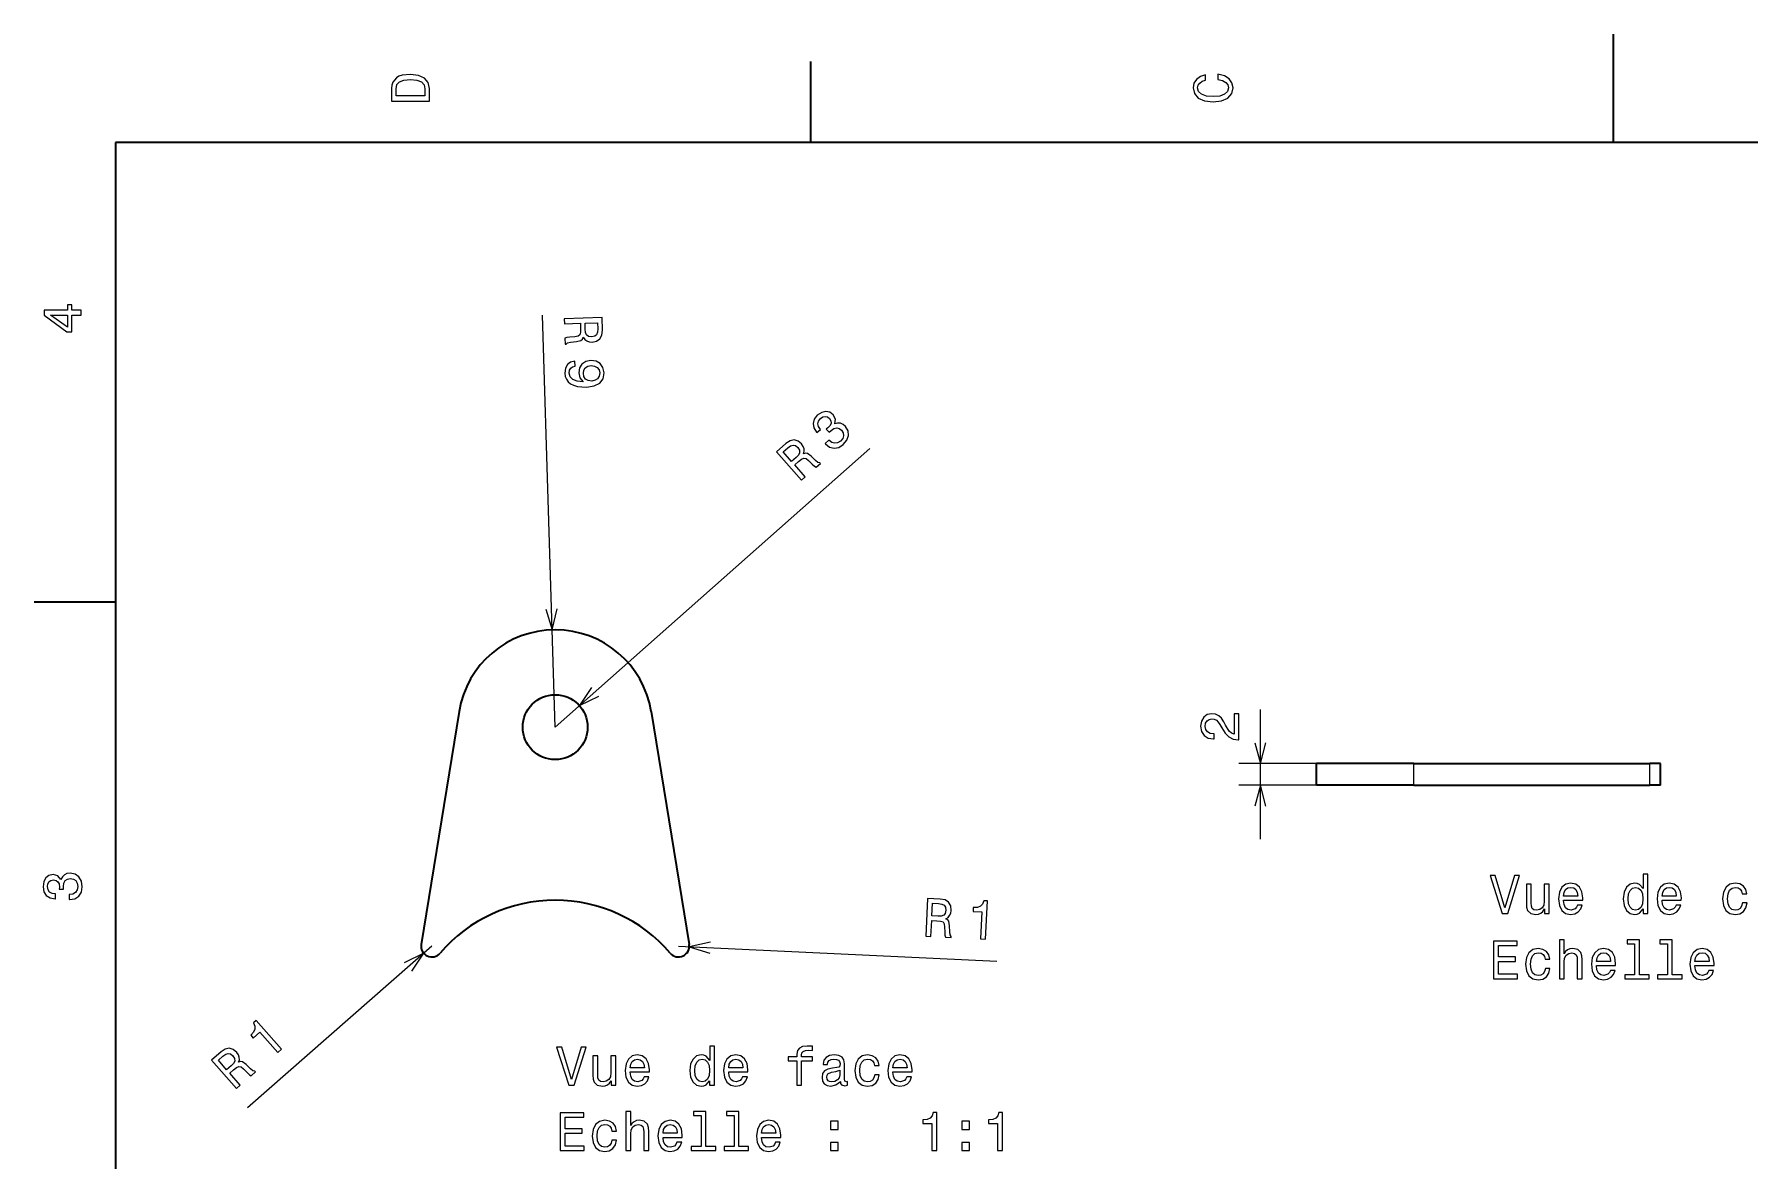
# Model space of a CAD drawing. Extents: x 0 to 297, y 0 to 210.
# Drawn here: x 2.5 to 161.1, y 105.8 to 210 of the extents above; entities that cross this region are included whole.
import ezdxf

# ---------------------------------------------------------------- set-up
doc = ezdxf.new("R2010")
doc.units = 0

msp = doc.modelspace()

# ---------------------------------------------------------------- linework, layer by layer
at = {"color": 7, "lineweight": 35, "ltscale": 0.25}
msp.add_line((148.5, 200), (148.5, 210), dxfattribs=at)
at = {"color": 7, "lineweight": 35, "ltscale": 0.1875}
for p, q in [((74.300003, 200), (74.300003, 207.5)), ((10, 157.5), (2.5, 157.5))]:
    msp.add_line(p, q, dxfattribs=at)
at = {"color": 7, "lineweight": 35}
for p, q in [((287, 200), (10, 200)), ((10, 200), (10, 10)), ((41.773293, 147.37413), (38.268814, 125.837379)), ((59.539619, 147.37413), (63.044098, 125.837379)), ((130.046463, 142.558212), (151.866486, 142.558212)), ((130.046463, 140.558212), (151.866486, 140.558212))]:
    msp.add_line(p, q, dxfattribs=at)
at = {"color": 7, "lineweight": 13}
for p, q in [((50.656456, 145.92865), (49.485943, 184.027695)), ((50.656456, 145.92865), (79.758835, 171.694519)), ((39.255829, 125.676773), (22.210363, 110.740723)), ((62.057083, 125.676773), (91.506165, 124.282112))]:
    msp.add_line(p, q, dxfattribs=at)
at = {"color": 7, "lineweight": 13, "ltscale": 0.3}
msp.add_line((115.854889, 135.558212), (115.854889, 147.558212), dxfattribs=at)
at = {"color": 7, "lineweight": 13, "ltscale": 0.354789}
for p, q in [((128.046463, 142.558212), (113.854889, 142.558212)), ((128.046463, 140.558212), (113.854889, 140.558212))]:
    msp.add_line(p, q, dxfattribs=at)
at = {"color": 7, "lineweight": 35, "ltscale": 0.002921}
for p, q in [((121.1633, 142.558212), (121.046463, 142.558212)), ((121.1633, 140.558212), (121.046463, 140.558212))]:
    msp.add_line(p, q, dxfattribs=at)
at = {"color": 7, "lineweight": 35, "ltscale": 0.05}
for p, q in [((121.046463, 140.558212), (121.046463, 142.558212)), ((152.866486, 140.558212), (152.866486, 142.558212))]:
    msp.add_line(p, q, dxfattribs=at)
at = {"color": 7, "lineweight": 35, "ltscale": 0.222079}
for p, q in [((130.046463, 142.558212), (121.1633, 142.558212)), ((130.046463, 140.558212), (121.1633, 140.558212))]:
    msp.add_line(p, q, dxfattribs=at)
at = {"color": 7, "lineweight": 13, "ltscale": 0.05}
for p, q in [((130.046463, 140.558212), (130.046463, 142.558212)), ((151.866486, 140.558212), (151.866486, 142.558212))]:
    msp.add_line(p, q, dxfattribs=at)
at = {"color": 7, "lineweight": 35, "ltscale": 0.025}
for p, q in [((152.866486, 142.558212), (151.866486, 142.558212)), ((152.866486, 140.558212), (151.866486, 140.558212))]:
    msp.add_line(p, q, dxfattribs=at)
at = {"color": 7, "lineweight": 13}
for points in [[(35.533215, 204.994965), (35.533215, 203.829971), (39.033215, 203.829971), (39.033215, 204.994965), (38.922264, 205.544678), (38.584366, 205.953171), (38.034657, 206.205338), (37.283215, 206.296112), (36.516644, 206.215424), (36.21405, 206.114563), (35.971977, 205.973343), (35.644165, 205.56485), (35.563473, 205.297562)], [(111.93206, 205.817017), (112.35569, 205.716141), (112.658287, 205.549713), (112.844887, 205.317734), (112.905403, 205.045395), (112.814629, 204.71759), (112.54229, 204.460388), (112.098488, 204.28891), (111.483215, 204.233429), (110.872986, 204.28891), (110.424141, 204.455338), (110.151802, 204.71254), (110.055984, 205.045395), (110.106415, 205.287476), (110.247627, 205.494247), (110.474571, 205.655624), (110.787247, 205.766571), (110.787247, 206.245682), (110.308144, 206.094391), (109.94503, 205.832138), (109.718086, 205.474075), (109.637398, 205.045395), (109.763474, 204.510818), (110.116501, 204.10231), (110.696472, 203.840057), (111.483215, 203.749283), (112.269958, 203.840057), (112.84993, 204.10231), (113.208, 204.510818), (113.329041, 205.045395), (113.233215, 205.51442), (112.965927, 205.892654), (112.527161, 206.159943), (111.93206, 206.301163)], [(35.951801, 204.959656), (36.027451, 205.342941), (36.259438, 205.605194), (36.672985, 205.761536), (37.283215, 205.811966), (37.873272, 205.756485), (38.286816, 205.600143), (38.533936, 205.332855), (38.614628, 204.959656), (38.614628, 204.298996), (35.951801, 204.298996)], [(6.833213, 184.02739), (6.833213, 184.481277), (5.965778, 184.481277), (5.965778, 184.98056), (5.56232, 184.98056), (5.56232, 184.481277), (3.408862, 184.481277), (3.408862, 184.022339), (5.521974, 182.489197), (5.965778, 182.489197), (5.965778, 184.02739)], [(5.56232, 182.912827), (3.993876, 184.02739), (5.56232, 184.02739)], [(51.497078, 183.695923), (51.511482, 183.227127), (52.988449, 183.272491), (53.003162, 182.793625), (52.998882, 182.440308), (52.935123, 182.216339), (52.772491, 182.09024), (52.476631, 182.030701), (52.023727, 181.991547), (51.727249, 181.952179), (51.552677, 181.886261), (51.568939, 181.356964), (51.664715, 181.359924), (51.802296, 181.480194), (52.063179, 181.528564), (52.626671, 181.581207), (53.042431, 181.679749), (53.16993, 181.799713), (53.260132, 181.984131), (53.392345, 181.786377), (53.573112, 181.650635), (53.797699, 181.566711), (54.065792, 181.544678), (54.487057, 181.628265), (54.798435, 181.839661), (54.979763, 182.178238), (55.031357, 182.633926), (54.995426, 183.803406)], [(54.598858, 182.751831), (54.57806, 182.443405), (54.488945, 182.223709), (54.316696, 182.082184), (54.040844, 182.02829), (53.746925, 182.069733), (53.566315, 182.200409), (53.468452, 182.429504), (53.433495, 182.746292), (53.416924, 183.285675), (54.58136, 183.321442)], [(52.485413, 179.774139), (52.089508, 179.686295), (51.788673, 179.460083), (51.607655, 179.11142), (51.551022, 178.655579), (51.595444, 178.359253), (51.694386, 178.094879), (51.857624, 177.872833), (52.085304, 177.68811), (52.367199, 177.545395), (52.713383, 177.445023), (53.108582, 177.391571), (53.563034, 177.38031), (54.27116, 177.487839), (54.78278, 177.750793), (55.083233, 178.15358), (55.177559, 178.69635), (55.071648, 179.187576), (54.818226, 179.553162), (54.437767, 179.783661), (53.966492, 179.849915), (53.48505, 179.754395), (53.124344, 179.506165), (52.903309, 179.146179), (52.841476, 178.695221), (52.951813, 178.224335), (53.255177, 177.875412), (52.693165, 177.938873), (52.289982, 178.087952), (52.045471, 178.327667), (51.959484, 178.663086), (51.986717, 178.9263), (52.091732, 179.121246), (52.26429, 179.252686), (52.49966, 179.310379)], [(53.986557, 179.361115), (54.300636, 179.320297), (54.551975, 179.186737), (54.715054, 178.969757), (54.779331, 178.684128), (54.733021, 178.38501), (54.583721, 178.153366), (54.3461, 178.004791), (54.035271, 177.939743), (53.715992, 177.985443), (53.474735, 178.119293), (53.321426, 178.34668), (53.261574, 178.652634), (53.303463, 178.931427), (53.442989, 179.152679), (53.670532, 179.300934)], [(75.616165, 172.166412), (75.639565, 172.139984), (76.020912, 171.830978), (76.439087, 171.716232), (76.872284, 171.789917), (77.299164, 172.053345), (77.63504, 172.465225), (77.782471, 172.89212), (77.737251, 173.323593), (77.504341, 173.723602), (77.276894, 173.919647), (77.033356, 174.027344), (76.773727, 174.046707), (76.502213, 173.98819), (76.567131, 174.409393), (76.36647, 174.81102), (76.049072, 175.055405), (75.689468, 175.13443), (75.301453, 175.040131), (74.8955, 174.76828), (74.609146, 174.406982), (74.495697, 174.010178), (74.559799, 173.595413), (74.814064, 173.194107), (74.837463, 173.167679), (75.173523, 173.46521), (74.989777, 173.733612), (74.934174, 173.994232), (74.999161, 174.240356), (75.188507, 174.475372), (75.411606, 174.619003), (75.625298, 174.666748), (75.825806, 174.61525), (76.013573, 174.471634), (76.143402, 174.256531), (76.163101, 174.051697), (76.071365, 173.835754), (75.876198, 173.622543), (75.725586, 173.495941), (75.989693, 173.197647), (76.16803, 173.369003), (76.436005, 173.545639), (76.69371, 173.612137), (76.929817, 173.558472), (77.138077, 173.399338), (77.290436, 173.143555), (77.324684, 172.884232), (77.241249, 172.62851), (77.041, 172.390594), (76.769684, 172.217743), (76.495697, 172.177246), (76.225731, 172.261536), (75.963547, 172.473969)], [(73.432594, 168.764786), (73.78376, 169.075684), (72.804237, 170.182053), (73.162956, 170.499649), (73.437302, 170.722336), (73.650253, 170.816559), (73.851196, 170.772186), (74.086197, 170.58284), (74.405952, 170.259705), (74.625847, 170.056992), (74.78817, 169.964951), (75.184647, 170.315979), (75.121124, 170.387711), (74.940674, 170.41655), (74.736626, 170.586151), (74.33577, 170.985657), (73.994102, 171.242233), (73.820335, 171.263519), (73.62088, 171.21492), (73.688347, 171.443039), (73.677063, 171.668808), (73.597939, 171.895126), (73.443413, 172.115311), (73.109726, 172.385681), (72.748077, 172.489853), (72.371826, 172.412689), (71.988525, 172.160904), (71.112503, 171.385315)], [(72.174515, 171.753021), (72.424904, 171.934296), (72.650787, 172.006317), (72.869751, 171.964417), (73.087601, 171.786819), (73.243744, 171.534378), (73.258797, 171.311966), (73.145279, 171.09021), (72.924103, 170.860718), (72.520081, 170.503006), (71.747826, 171.375259)], [(113.854889, 144.765366), (113.854889, 147.170975), (113.421173, 147.170975), (113.421173, 145.269684), (113.184135, 145.375595), (112.98745, 145.557144), (112.629379, 146.116943), (112.478088, 146.41449), (112.26123, 146.747345), (112.009064, 146.984375), (111.711517, 147.120544), (111.373611, 147.170975), (110.949982, 147.085251), (110.617134, 146.848221), (110.405319, 146.485107), (110.329666, 146.016083), (110.415405, 145.531937), (110.652435, 145.163773), (111.030678, 144.926743), (111.529953, 144.846054), (111.600563, 144.846054), (111.600563, 145.304993), (111.560211, 145.304993), (111.217278, 145.350372), (110.965118, 145.486542), (110.803734, 145.7034), (110.74826, 145.99086), (110.798691, 146.283371), (110.924774, 146.500229), (111.12146, 146.641449), (111.368576, 146.691879), (111.600563, 146.65657), (111.797249, 146.560745), (111.968719, 146.399368), (112.12001, 146.17746), (112.281403, 145.879913), (112.594078, 145.385681), (112.926926, 145.037689), (113.330391, 144.830917), (113.839752, 144.765366)], [(5.73379, 129.979111), (5.769093, 129.979111), (6.253242, 130.059799), (6.616354, 130.296829), (6.848343, 130.670029), (6.934078, 131.164276), (6.848343, 131.688766), (6.626441, 132.082138), (6.273415, 132.334305), (5.819525, 132.425079), (5.521974, 132.384735), (5.279899, 132.273788), (5.0933, 132.092224), (4.957133, 131.850143), (4.684798, 132.177963), (4.251081, 132.293961), (3.857709, 132.218307), (3.560158, 132.00145), (3.373559, 131.648422), (3.307997, 131.164276), (3.388689, 130.710388), (3.610591, 130.362396), (3.963617, 130.135452), (4.432637, 130.059799), (4.46794, 130.059799), (4.46794, 130.508652), (4.145173, 130.548996), (3.913184, 130.680115), (3.771974, 130.891937), (3.721542, 131.189484), (3.761888, 131.451736), (3.867795, 131.643372), (4.039265, 131.759369), (4.271254, 131.804764), (4.518372, 131.759369), (4.684798, 131.638336), (4.785663, 131.426514), (4.815922, 131.139053), (4.810879, 130.942368), (5.209294, 130.942368), (5.199208, 131.189484), (5.244596, 131.507217), (5.365634, 131.744247), (5.56232, 131.885452), (5.819525, 131.935883), (6.112032, 131.880417), (6.328891, 131.734161), (6.465058, 131.502167), (6.510447, 131.194534), (6.460014, 130.876801), (6.308718, 130.644821), (6.066643, 130.498566), (5.73379, 130.443085)], [(139.35202, 132.206635), (138.474487, 129.226074), (137.571762, 132.206635), (137.092651, 132.206635), (138.222336, 128.701584), (138.726654, 128.701584), (139.831116, 132.206635)], [(151.238907, 129.120178), (151.238907, 128.701584), (151.682709, 128.701584), (151.682709, 132.322617), (151.243942, 132.322617), (151.243942, 130.996246), (150.906052, 131.379532), (150.69928, 131.470322), (150.46225, 131.505615), (150.033569, 131.404755), (149.700714, 131.12233), (149.483856, 130.668442), (149.408218, 130.058212), (149.483856, 129.447983), (149.700714, 128.989044), (150.033569, 128.701584), (150.46225, 128.605759), (150.69928, 128.641068), (150.911087, 128.731842)], [(84.929581, 126.59581), (85.398071, 126.573624), (85.467972, 128.049637), (85.946541, 128.026962), (86.298462, 127.995155), (86.516769, 127.914131), (86.629799, 127.742165), (86.6661, 127.442566), (86.669815, 126.987991), (86.685966, 126.689339), (86.738068, 126.510162), (87.267014, 126.485107), (87.271545, 126.580826), (87.162361, 126.727364), (87.134468, 126.991226), (87.125923, 127.557106), (87.060089, 127.979279), (86.950424, 128.115753), (86.773605, 128.220047), (86.981071, 128.336441), (87.130478, 128.506073), (87.231644, 128.723434), (87.274521, 128.988998), (87.22403, 129.415497), (87.03756, 129.742401), (86.714142, 129.949585), (86.263863, 130.036545), (85.095146, 130.091888)], [(142.554459, 131.40979), (142.110657, 131.40979), (142.110657, 129.84639), (142.060226, 129.483292), (141.913971, 129.221039), (141.687027, 129.059647), (141.389481, 129.009216), (141.152451, 129.049561), (141.001144, 129.170609), (140.915421, 129.37738), (140.895248, 129.669876), (140.895248, 131.40979), (140.451447, 131.40979), (140.451447, 129.629532), (140.466568, 129.271469), (140.562393, 128.973923), (140.854904, 128.701584), (141.323914, 128.605759), (141.57608, 128.641068), (141.792938, 128.731842), (141.979538, 128.888184), (142.130829, 129.115128), (142.130829, 128.701584), (142.554459, 128.701584)], [(143.890915, 129.927094), (145.666138, 129.927094), (145.671173, 130.133865), (145.590485, 130.713837), (145.368591, 131.147552), (145.015564, 131.40979), (144.546539, 131.505615), (144.087601, 131.404755), (143.734573, 131.12233), (143.507629, 130.663406), (143.426941, 130.058212), (143.502594, 129.437897), (143.729538, 128.984009), (144.077515, 128.701584), (144.531403, 128.605759), (144.924774, 128.671326), (145.247543, 128.842789), (145.484573, 129.115128), (145.620743, 129.478241), (145.181992, 129.478241), (145.091202, 129.276505), (144.960083, 129.125214), (144.586884, 129.004181), (144.299423, 129.059647), (144.082565, 129.23616), (143.941345, 129.523636), (143.890915, 129.911957)], [(143.890915, 130.300293), (143.946396, 130.64827), (144.082565, 130.905472), (144.289337, 131.061813), (144.561676, 131.117294), (144.828964, 131.061813), (145.035736, 130.905472), (145.161819, 130.64827), (145.207199, 130.300293)], [(150.537888, 131.107208), (150.830399, 131.036591), (151.052307, 130.839905), (151.183426, 130.5121), (151.233856, 130.058212), (151.183426, 129.599274), (151.052307, 129.271469), (150.830399, 129.069733), (150.537888, 129.004181), (150.260513, 129.069733), (150.048706, 129.271469), (149.907486, 129.604324), (149.862106, 130.058212), (149.907486, 130.507065), (150.048706, 130.834869), (150.260513, 131.036591)], [(152.998993, 129.927094), (154.7742, 129.927094), (154.779251, 130.133865), (154.698563, 130.713837), (154.476654, 131.147552), (154.123627, 131.40979), (153.654602, 131.505615), (153.195679, 131.404755), (152.842651, 131.12233), (152.615707, 130.663406), (152.535019, 130.058212), (152.610657, 129.437897), (152.837601, 128.984009), (153.185593, 128.701584), (153.639481, 128.605759), (154.032852, 128.671326), (154.355621, 128.842789), (154.592651, 129.115128), (154.728821, 129.478241), (154.290054, 129.478241), (154.19928, 129.276505), (154.068146, 129.125214), (153.694962, 129.004181), (153.407486, 129.059647), (153.190628, 129.23616), (153.049423, 129.523636), (152.998993, 129.911957)], [(152.998993, 130.300293), (153.054459, 130.64827), (153.190628, 130.905472), (153.3974, 131.061813), (153.669739, 131.117294), (153.937027, 131.061813), (154.143799, 130.905472), (154.269882, 130.64827), (154.315277, 130.300293)], [(160.407486, 130.5121), (160.846252, 130.5121), (160.755478, 130.915558), (160.53862, 131.233292), (160.200714, 131.429977), (159.761963, 131.505615), (159.277802, 131.404755), (158.909653, 131.12233), (158.677673, 130.663406), (158.59697, 130.048126), (158.672623, 129.437897), (158.899567, 128.984009), (159.257629, 128.701584), (159.746826, 128.605759), (160.180542, 128.681412), (160.518448, 128.893219), (160.750427, 129.226074), (160.851288, 129.669876), (160.427673, 129.669876), (160.35202, 129.387466), (160.2108, 129.175644), (160.009079, 129.044525), (159.761963, 129.004181), (159.454315, 129.069733), (159.232422, 129.271469), (159.096252, 129.599274), (159.050858, 130.063263), (159.096252, 130.517151), (159.237457, 130.844955), (159.464417, 131.046692), (159.761963, 131.117294), (160.0242, 131.071899), (160.220886, 130.955902), (160.35202, 130.764267)], [(86.11261, 129.614548), (86.418472, 129.569763), (86.630554, 129.463806), (86.758217, 129.281036), (86.790436, 129.001831), (86.726219, 128.712036), (86.581856, 128.54216), (86.345833, 128.462463), (86.027267, 128.452301), (85.488251, 128.477829), (85.543365, 129.64151)], [(89.99379, 126.355972), (90.452209, 126.334267), (90.618973, 129.85553), (90.276413, 129.871765), (90.171188, 129.568756), (89.980049, 129.370804), (89.69725, 129.263031), (89.312492, 129.24086), (89.295547, 128.883194), (90.111641, 128.844543)], [(137.415421, 122.654755), (139.63443, 122.654755), (139.63443, 123.078384), (137.879395, 123.078384), (137.879395, 124.263542), (139.442795, 124.263542), (139.442795, 124.682129), (137.879395, 124.682129), (137.879395, 125.731125), (139.594086, 125.731125), (139.594086, 126.154755), (137.415421, 126.154755)], [(142.191345, 124.465271), (142.630112, 124.465271), (142.539337, 124.868729), (142.322479, 125.186455), (141.984573, 125.383141), (141.545822, 125.458786), (141.061676, 125.357925), (140.693512, 125.0755), (140.461533, 124.61657), (140.380829, 124.001297), (140.456482, 123.391068), (140.683426, 122.937172), (141.041504, 122.654755), (141.530685, 122.558937), (141.964401, 122.634583), (142.302307, 122.846397), (142.534286, 123.179253), (142.635162, 123.623055), (142.211533, 123.623055), (142.13588, 123.340637), (141.994659, 123.128815), (141.792938, 122.997696), (141.545822, 122.957352), (141.23819, 123.022911), (141.016281, 123.22464), (140.880112, 123.552452), (140.834717, 124.016426), (140.880112, 124.470314), (141.021317, 124.798126), (141.248276, 124.999855), (141.545822, 125.070457), (141.80806, 125.02507), (142.004761, 124.909081), (142.13588, 124.717438)], [(143.502594, 122.654755), (143.946396, 122.654755), (143.946396, 124.218155), (143.991791, 124.576225), (144.138031, 124.83847), (144.36499, 124.999855), (144.667572, 125.060371), (144.909653, 125.009941), (145.060944, 124.873772), (145.136597, 124.646828), (145.161819, 124.344238), (145.161819, 122.654755), (145.605621, 122.654755), (145.605621, 124.435013), (145.585449, 124.793083), (145.494659, 125.090637), (145.197113, 125.362968), (144.733139, 125.458786), (144.480972, 125.423485), (144.264114, 125.327667), (144.082565, 125.176369), (143.946396, 124.969597), (143.946396, 126.275795), (143.502594, 126.275795)], [(146.926941, 123.880257), (148.702164, 123.880257), (148.707199, 124.087029), (148.626511, 124.667), (148.404602, 125.100723), (148.05159, 125.362968), (147.582565, 125.458786), (147.123627, 125.357925), (146.770599, 125.0755), (146.543655, 124.61657), (146.462967, 124.011383), (146.53862, 123.391068), (146.765564, 122.937172), (147.113541, 122.654755), (147.567429, 122.558937), (147.9608, 122.624496), (148.283569, 122.795967), (148.520599, 123.068298), (148.656769, 123.431412), (148.218018, 123.431412), (148.127228, 123.229683), (147.996109, 123.078384), (147.62291, 122.957352), (147.335449, 123.012825), (147.118591, 123.189339), (146.977371, 123.476799), (146.926941, 123.865128)], [(150.457199, 125.902596), (150.457199, 123.027954), (149.544373, 123.027954), (149.544373, 122.654755), (151.808792, 122.654755), (151.808792, 123.027954), (150.901001, 123.027954), (150.901001, 126.275795), (149.76123, 126.275795), (149.76123, 125.902596)], [(153.493225, 125.902596), (153.493225, 123.027954), (152.580399, 123.027954), (152.580399, 122.654755), (154.844818, 122.654755), (154.844818, 123.027954), (153.937027, 123.027954), (153.937027, 126.275795), (152.797256, 126.275795), (152.797256, 125.902596)], [(156.035019, 123.880257), (157.810226, 123.880257), (157.815277, 124.087029), (157.734589, 124.667), (157.51268, 125.100723), (157.159653, 125.362968), (156.690628, 125.458786), (156.231705, 125.357925), (155.878677, 125.0755), (155.651733, 124.61657), (155.57103, 124.011383), (155.646683, 123.391068), (155.873627, 122.937172), (156.221619, 122.654755), (156.675507, 122.558937), (157.068878, 122.624496), (157.391647, 122.795967), (157.628677, 123.068298), (157.764832, 123.431412), (157.32608, 123.431412), (157.235306, 123.229683), (157.104172, 123.078384), (156.730972, 122.957352), (156.443512, 123.012825), (156.226654, 123.189339), (156.085449, 123.476799), (156.035019, 123.865128)], [(146.926941, 124.253456), (146.982422, 124.60144), (147.118591, 124.858643), (147.325363, 125.014984), (147.597687, 125.070457), (147.86499, 125.014984), (148.071762, 124.858643), (148.19783, 124.60144), (148.243225, 124.253456)], [(156.035019, 124.253456), (156.090485, 124.60144), (156.226654, 124.858643), (156.433426, 125.014984), (156.705765, 125.070457), (156.973053, 125.014984), (157.179825, 124.858643), (157.305908, 124.60144), (157.351288, 124.253456)], [(25.001268, 115.845428), (25.346437, 116.147881), (23.023193, 118.799232), (22.765265, 118.573227), (22.899733, 118.282021), (22.899454, 118.006851), (22.770603, 117.733017), (22.508919, 117.450073), (22.7449, 117.180771), (23.359377, 117.7192)], [(21.188152, 112.504189), (21.540907, 112.813293), (20.567072, 113.92466), (20.927414, 114.24041), (21.2029, 114.461685), (21.416327, 114.554825), (21.617041, 114.509422), (21.851068, 114.318871), (22.169163, 113.99411), (22.388018, 113.79026), (22.549864, 113.697388), (22.948135, 114.046371), (22.884987, 114.118439), (22.704683, 114.148201), (22.501507, 114.318855), (22.102705, 114.720413), (21.762358, 114.978729), (21.588703, 115.000908), (21.389002, 114.953323), (21.457634, 115.181099), (21.447512, 115.406921), (21.369545, 115.633636), (21.216148, 115.854614), (20.883858, 116.126701), (20.522743, 116.232719), (20.146101, 116.157494), (19.761518, 115.907669), (18.881525, 115.136581)], [(53.051991, 116.325188), (52.174469, 113.344643), (51.271729, 116.325188), (50.792622, 116.325188), (51.922306, 112.820145), (52.426628, 112.820145), (53.531097, 116.325188)], [(64.938873, 113.238731), (64.938873, 112.820145), (65.382683, 112.820145), (65.382683, 116.441185), (64.943924, 116.441185), (64.943924, 115.114815), (64.606026, 115.4981), (64.399254, 115.588875), (64.162216, 115.624176), (63.733543, 115.523315), (63.400692, 115.240891), (63.183834, 114.787003), (63.108185, 114.176773), (63.183834, 113.566544), (63.400692, 113.107605), (63.733543, 112.820145), (64.162216, 112.724327), (64.399254, 112.759628), (64.611069, 112.850403)], [(72.997955, 115.059341), (72.997955, 112.820145), (73.441757, 112.820145), (73.441757, 115.059341), (74.450409, 115.059341), (74.450409, 115.437576), (73.441757, 115.437576), (73.441757, 115.604004), (73.477066, 115.805733), (73.593056, 115.941902), (73.789742, 116.022591), (74.072166, 116.052856), (74.450409, 116.032684), (74.450409, 116.41597), (73.971298, 116.441185), (73.537582, 116.39579), (73.234985, 116.259628), (73.053436, 116.022591), (72.997955, 115.6847), (72.997955, 115.437576), (72.185997, 115.437576), (72.185997, 115.059341)], [(19.94541, 115.498848), (20.19673, 115.678833), (20.422981, 115.74968), (20.641722, 115.706657), (20.858662, 115.527954), (21.013504, 115.274719), (21.027418, 115.052223), (20.912764, 114.831062), (20.690418, 114.602707), (20.284561, 114.24707), (19.516792, 115.123268)], [(56.25444, 115.528358), (55.810635, 115.528358), (55.810635, 113.964958), (55.760201, 113.601845), (55.613949, 113.3396), (55.387005, 113.178215), (55.089455, 113.127785), (54.852421, 113.168129), (54.701126, 113.289162), (54.615391, 113.495934), (54.595219, 113.788445), (54.595219, 115.528358), (54.151413, 115.528358), (54.151413, 113.7481), (54.166542, 113.39003), (54.262363, 113.092476), (54.554871, 112.820145), (55.023891, 112.724327), (55.276054, 112.759628), (55.492912, 112.850403), (55.679512, 113.006744), (55.830807, 113.233688), (55.830807, 112.820145), (56.25444, 112.820145)], [(57.590893, 114.045647), (59.366112, 114.045647), (59.371155, 114.252419), (59.290462, 114.83239), (59.068558, 115.266113), (58.715534, 115.528358), (58.246513, 115.624176), (57.787579, 115.523315), (57.434555, 115.240891), (57.207607, 114.78196), (57.126919, 114.176773), (57.202564, 113.556458), (57.429512, 113.102562), (57.777493, 112.820145), (58.231384, 112.724327), (58.624756, 112.789886), (58.947521, 112.961357), (59.184555, 113.233688), (59.320721, 113.596802), (58.881962, 113.596802), (58.791183, 113.395073), (58.660057, 113.243774), (58.286858, 113.122742), (57.999397, 113.178215), (57.782536, 113.354729), (57.641327, 113.642189), (57.590893, 114.030518)], [(57.590893, 114.418846), (57.64637, 114.76683), (57.782536, 115.024033), (57.989311, 115.180374), (58.261642, 115.235847), (58.528934, 115.180374), (58.735706, 115.024033), (58.861786, 114.76683), (58.907177, 114.418846)], [(64.237869, 115.225761), (64.530373, 115.155159), (64.752274, 114.958473), (64.8834, 114.630661), (64.933838, 114.176773), (64.8834, 113.717842), (64.752274, 113.39003), (64.530373, 113.188301), (64.237869, 113.122742), (63.960491, 113.188301), (63.748676, 113.39003), (63.607464, 113.722885), (63.562077, 114.176773), (63.607464, 114.625618), (63.748676, 114.95343), (63.960491, 115.155159)], [(66.698959, 114.045647), (68.474182, 114.045647), (68.479225, 114.252419), (68.398529, 114.83239), (68.176628, 115.266113), (67.823601, 115.528358), (67.354584, 115.624176), (66.895645, 115.523315), (66.542625, 115.240891), (66.315681, 114.78196), (66.234985, 114.176773), (66.310638, 113.556458), (66.537582, 113.102562), (66.885559, 112.820145), (67.339455, 112.724327), (67.732826, 112.789886), (68.055588, 112.961357), (68.292625, 113.233688), (68.428787, 113.596802), (67.990028, 113.596802), (67.899254, 113.395073), (67.768127, 113.243774), (67.394928, 113.122742), (67.107468, 113.178215), (66.89061, 113.354729), (66.749397, 113.642189), (66.698959, 114.030518)], [(66.698959, 114.418846), (66.75444, 114.76683), (66.89061, 115.024033), (67.097382, 115.180374), (67.369713, 115.235847), (67.637009, 115.180374), (67.843781, 115.024033), (67.969856, 114.76683), (68.015244, 114.418846)], [(77.027496, 113.173172), (77.027496, 113.158043), (77.052711, 112.986572), (77.128357, 112.865532), (77.446083, 112.769714), (77.693199, 112.810059), (77.693199, 113.153), (77.587296, 113.137871), (77.446083, 113.20343), (77.420868, 113.405159), (77.420868, 114.807175), (77.360352, 115.165245), (77.183838, 115.417404), (76.876198, 115.568703), (76.442482, 115.624176), (76.018845, 115.56366), (75.706169, 115.392189), (75.509483, 115.124901), (75.443924, 114.771873), (75.443924, 114.741615), (75.842331, 114.741615), (75.87764, 114.95343), (75.988586, 115.104729), (76.170143, 115.195503), (76.427353, 115.230804), (76.674469, 115.205589), (76.850983, 115.129944), (76.956886, 114.998817), (76.992188, 114.817261), (76.972015, 114.605446), (76.891327, 114.499542), (76.689598, 114.449104), (76.311356, 114.40876), (75.87764, 114.317986), (75.57, 114.156601), (75.388443, 113.904442), (75.33297, 113.531242), (75.3834, 113.198387), (75.539742, 112.951271), (75.791901, 112.79493), (76.139885, 112.739456), (76.608902, 112.84536)], [(76.977066, 113.768272), (76.916542, 113.506027), (76.755157, 113.304291), (76.513084, 113.173172), (76.21553, 113.127785), (76.023895, 113.153), (75.887726, 113.233688), (75.801987, 113.374901), (75.776772, 113.571587), (75.796951, 113.7481), (75.87764, 113.874176), (76.200409, 114.015388), (76.608902, 114.075905), (76.977066, 114.196945)], [(80.179512, 114.630661), (80.618271, 114.630661), (80.527496, 115.034119), (80.310638, 115.351845), (79.97274, 115.548531), (79.533981, 115.624176), (79.049828, 115.523315), (78.681671, 115.240891), (78.449684, 114.78196), (78.368988, 114.166687), (78.444641, 113.556458), (78.671585, 113.102562), (79.029655, 112.820145), (79.518845, 112.724327), (79.952568, 112.799973), (80.290466, 113.011787), (80.522446, 113.344643), (80.623314, 113.788445), (80.199684, 113.788445), (80.124039, 113.506027), (79.982826, 113.294205), (79.781097, 113.163086), (79.533981, 113.122742), (79.226341, 113.188301), (79.00444, 113.39003), (78.868271, 113.717842), (78.822884, 114.181816), (78.868271, 114.635704), (79.009483, 114.963516), (79.236427, 115.165245), (79.533981, 115.235847), (79.796227, 115.19046), (79.992912, 115.074471), (80.124039, 114.882828)], [(81.879074, 114.045647), (83.654297, 114.045647), (83.659332, 114.252419), (83.578644, 114.83239), (83.356743, 115.266113), (83.003716, 115.528358), (82.534698, 115.624176), (82.07576, 115.523315), (81.72274, 115.240891), (81.495789, 114.78196), (81.4151, 114.176773), (81.490753, 113.556458), (81.717697, 113.102562), (82.065674, 112.820145), (82.519569, 112.724327), (82.912941, 112.789886), (83.235703, 112.961357), (83.472733, 113.233688), (83.608902, 113.596802), (83.170143, 113.596802), (83.079361, 113.395073), (82.948242, 113.243774), (82.575043, 113.122742), (82.287582, 113.178215), (82.070724, 113.354729), (81.929512, 113.642189), (81.879074, 114.030518)], [(81.879074, 114.418846), (81.934555, 114.76683), (82.070724, 115.024033), (82.277496, 115.180374), (82.549828, 115.235847), (82.817123, 115.180374), (83.023895, 115.024033), (83.149971, 114.76683), (83.195358, 114.418846)], [(51.115391, 106.773315), (53.334412, 106.773315), (53.334412, 107.196945), (51.579369, 107.196945), (51.579369, 108.382103), (53.142769, 108.382103), (53.142769, 108.80069), (51.579369, 108.80069), (51.579369, 109.849686), (53.294064, 109.849686), (53.294064, 110.273315), (51.115391, 110.273315)], [(55.891327, 108.583832), (56.330086, 108.583832), (56.239311, 108.987289), (56.022449, 109.305016), (55.684555, 109.501701), (55.245792, 109.577347), (54.761642, 109.476486), (54.393486, 109.194061), (54.161499, 108.73513), (54.080807, 108.119858), (54.156456, 107.509628), (54.3834, 107.055733), (54.74147, 106.773315), (55.230663, 106.677498), (55.664383, 106.753143), (56.002277, 106.964958), (56.234264, 107.297813), (56.335129, 107.741615), (55.911499, 107.741615), (55.83585, 107.459198), (55.694641, 107.247375), (55.492912, 107.116257), (55.245792, 107.075912), (54.938156, 107.141472), (54.716255, 107.343201), (54.580086, 107.671013), (54.534698, 108.134987), (54.580086, 108.588875), (54.721298, 108.916687), (54.948242, 109.118416), (55.245792, 109.189018), (55.508041, 109.143631), (55.704727, 109.027641), (55.83585, 108.835999)], [(57.202564, 106.773315), (57.64637, 106.773315), (57.64637, 108.336716), (57.691757, 108.694786), (57.838013, 108.957031), (58.064957, 109.118416), (58.36755, 109.178932), (58.609627, 109.128502), (58.760925, 108.992332), (58.836571, 108.765388), (58.861786, 108.462799), (58.861786, 106.773315), (59.305592, 106.773315), (59.305592, 108.553574), (59.285419, 108.911644), (59.194641, 109.209198), (58.897091, 109.481529), (58.433113, 109.577347), (58.180954, 109.542046), (57.964092, 109.446228), (57.782536, 109.29493), (57.64637, 109.088158), (57.64637, 110.394356), (57.202564, 110.394356)], [(60.626915, 107.998817), (62.402134, 107.998817), (62.407177, 108.205589), (62.326485, 108.785561), (62.104584, 109.219284), (61.751556, 109.481529), (61.282536, 109.577347), (60.823605, 109.476486), (60.470577, 109.194061), (60.243633, 108.73513), (60.162941, 108.129944), (60.23859, 107.509628), (60.465534, 107.055733), (60.813515, 106.773315), (61.267406, 106.677498), (61.660778, 106.743057), (61.983543, 106.914528), (62.220577, 107.186859), (62.356743, 107.549973), (61.917984, 107.549973), (61.827206, 107.348244), (61.696083, 107.196945), (61.322884, 107.075912), (61.035419, 107.131386), (60.818558, 107.307899), (60.677349, 107.59536), (60.626915, 107.983688)], [(64.157181, 110.021156), (64.157181, 107.146515), (63.244354, 107.146515), (63.244354, 106.773315), (65.508759, 106.773315), (65.508759, 107.146515), (64.600983, 107.146515), (64.600983, 110.394356), (63.461212, 110.394356), (63.461212, 110.021156)], [(67.193199, 110.021156), (67.193199, 107.146515), (66.280373, 107.146515), (66.280373, 106.773315), (68.544785, 106.773315), (68.544785, 107.146515), (67.637009, 107.146515), (67.637009, 110.394356), (66.497238, 110.394356), (66.497238, 110.021156)], [(69.734985, 107.998817), (71.510201, 107.998817), (71.515244, 108.205589), (71.434555, 108.785561), (71.212654, 109.219284), (70.859627, 109.481529), (70.39061, 109.577347), (69.931671, 109.476486), (69.578644, 109.194061), (69.3517, 108.73513), (69.271011, 108.129944), (69.346657, 107.509628), (69.573601, 107.055733), (69.921585, 106.773315), (70.375473, 106.677498), (70.768845, 106.743057), (71.091614, 106.914528), (71.328644, 107.186859), (71.464813, 107.549973), (71.026054, 107.549973), (70.935272, 107.348244), (70.804153, 107.196945), (70.430954, 107.075912), (70.143486, 107.131386), (69.926628, 107.307899), (69.785416, 107.59536), (69.734985, 107.983688)], [(76.11467, 108.730087), (76.810638, 108.730087), (76.810638, 109.481529), (76.11467, 109.481529)], [(85.479942, 106.773315), (85.938873, 106.773315), (85.938873, 110.298531), (85.595932, 110.298531), (85.505157, 109.990898), (85.323601, 109.784119), (85.046219, 109.663086), (84.662933, 109.622742), (84.662933, 109.264671), (85.479942, 109.264671)], [(88.258759, 108.730087), (88.954727, 108.730087), (88.954727, 109.481529), (88.258759, 109.481529)], [(91.551987, 106.773315), (92.010918, 106.773315), (92.010918, 110.298531), (91.667984, 110.298531), (91.577202, 109.990898), (91.395645, 109.784119), (91.118271, 109.663086), (90.734985, 109.622742), (90.734985, 109.264671), (91.551987, 109.264671)], [(60.626915, 108.372017), (60.682392, 108.720001), (60.818558, 108.977203), (61.025333, 109.133545), (61.297668, 109.189018), (61.564957, 109.133545), (61.771729, 108.977203), (61.897812, 108.720001), (61.943199, 108.372017)], [(69.734985, 108.372017), (69.790466, 108.720001), (69.926628, 108.977203), (70.1334, 109.133545), (70.405739, 109.189018), (70.673027, 109.133545), (70.879799, 108.977203), (71.005882, 108.720001), (71.05127, 108.372017)], [(76.11467, 106.773315), (76.810638, 106.773315), (76.810638, 107.524757), (76.11467, 107.524757)], [(88.258759, 106.773315), (88.954727, 106.773315), (88.954727, 107.524757), (88.258759, 107.524757)]]:
    msp.add_lwpolyline(points, close=True, dxfattribs=at)
for points in [[(49.80336, 156.839462), (50.380081, 154.924408), (50.83815, 156.871246)], [(54.005913, 149.585464), (52.902622, 147.917313), (54.692177, 148.810333)], [(115.33725, 144.490067), (115.854889, 142.558212), (116.372528, 144.490067)], [(116.372528, 138.626358), (115.854889, 140.558212), (115.33725, 138.626358)], [(65.010139, 126.055138), (63.055962, 125.629471), (64.961166, 125.021019)], [(37.391891, 123.355255), (38.503719, 125.017738), (36.70961, 124.133896)]]:
    msp.add_lwpolyline(points, dxfattribs=at)
at = {"color": 7, "lineweight": 35}
msp.add_circle((50.656456, 145.92865), 3, dxfattribs=at)
for centre, radius, start, end in [((50.656456, 145.92865), 9, 9.242217, 170.757789), ((50.656456, 115.928658), 14, 40.532125, 139.467873), ((39.255829, 125.676773), 1, 170.757789, 319.467875), ((62.057083, 125.676773), 1, 220.532127, 9.242217)]:
    msp.add_arc(centre, radius, start, end, dxfattribs=at)

doc.saveas('drawing.dxf')
